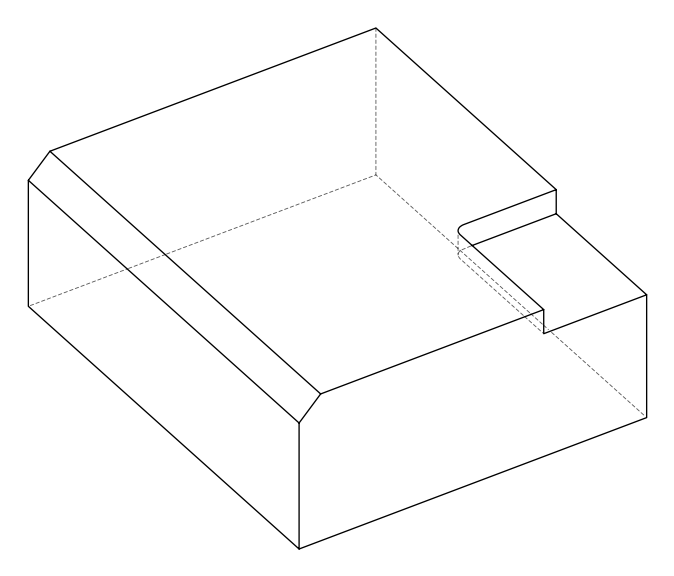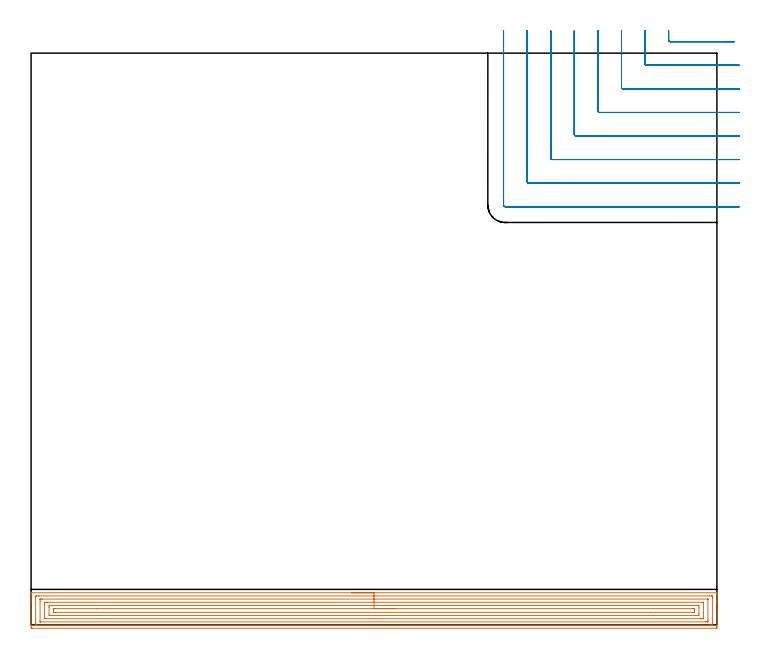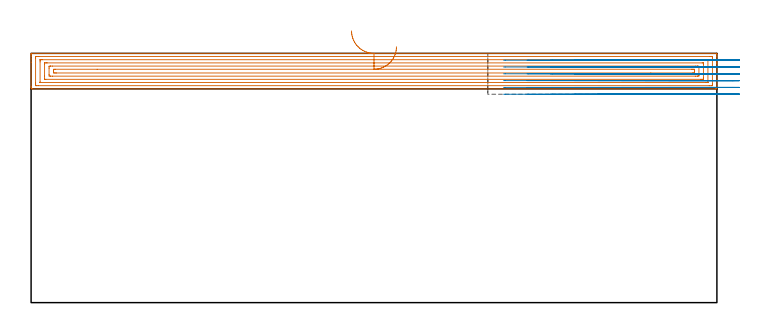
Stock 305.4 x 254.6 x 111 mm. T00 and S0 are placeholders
(PLAN: 2 operations, 1 tool changes, 26.6 min)
(1 AREA_MILL | FG_CHAMFER_SURFACE | UGT0205_001 | 14.93 min | 38177 mm3)
(2 MILL_CORNER_NOTCH_RECTANGULAR | CORNER_NOTCH_RECTANGULAR | UGT0201_103 | Follow Part, ap 3.5, ae 75% | 11.66 min | 139695 mm3)
(TOOL UGT0205_001 | Chamfer Mill 20 x 3 x 45 deg. | D20 FL50 Z2)
(TOOL UGT0201_103 | End Mill 14 mm | D14 FL19 Z2)
(OP 1 AREA_MILL)
G17 G21 G94 G90
T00 M6
G54
G17 G0 G90 X142.7 Y14.3 S1061 M3
G43 Z121. H0
G94 G1 X142.738 Z120.128 F250.
X142.852 Z119.263
X143.041 Z118.412
X143.303 Z117.58
X143.637 Z116.774
X144.04 Z116.
X144.508 Z115.264
X145.04 Z114.572
X145.629 Z113.929
X146.272 Z113.339
X146.964 Z112.808
X147.7 Z112.34
X148.474 Z111.937
X149.28 Z111.603
X150.112 Z111.341
X150.964 Z111.152
X151.828 Z111.038
X152.7 Z111.
X305.246
X305.39 Y14.294 Z110.993
X305.4 Y14.007 Z110.706
Y13.605 Z110.304
Y12.996 Z109.691
Y10.933 Z107.631
Y10.358 Z107.053
Y9.766 Z106.461
Y-0.788 Z95.909
X305.397 Y-1.076 Z95.621
X305.39 Y-1.492 Z95.206
X305.226 Y-1.496 Z95.202
X304.8 Y-1.5 Z95.2
X0.6
X0.174 Y-1.496 Z95.202
X0.01 Y-1.492 Z95.206
X0.005 Y-1.076 Z95.621
X0. Y-0.484 Z96.213
Y10.358 Z107.053
Y11.813 Z108.51
Y12.996 Z109.691
Y13.605 Z110.304
Y13.876 Z110.575
Y14.007 Z110.707
X0.01 Y14.294 Z110.993
X0.154 Y14.3 Z111.
X152.7
Y12.886 Z109.586
X302.236
X303.016 Y12.885 Z109.585
X303.13 Y12.884 Z109.584
X303.364 Y12.879 Z109.579
X303.39 Y12.802 Z109.502
X303.396 Y12.621 Z109.321
X303.399 Y12.117 Z108.817
X303.4 Y11.738 Z108.438
X303.399 Y0.683 Z97.383
X303.397 Y0.307 Z97.007
X303.39 Y-0.068 Z96.632
X303.016 Y-0.081 Z96.619
X302.901 Y-0.083 Z96.617
X302.124 Y-0.086 Z96.614
X302.011
X3.164
X2.384 Y-0.085 Z96.615
X2.27 Y-0.084 Z96.616
X2.036 Y-0.079 Z96.621
X2.01 Y-0.002 Z96.698
X2.004 Y0.179 Z96.879
X2.001 Y0.683 Z97.383
X2. Y1.062 Z97.762
X2.001 Y12.117 Z108.817
X2.003 Y12.493 Z109.193
X2.01 Y12.868 Z109.568
X2.384 Y12.881 Z109.581
X2.499 Y12.883 Z109.583
X3.276 Y12.886 Z109.586
X3.389
X152.7
Y11.471 Z108.171
X301.231
X301.311 Y11.47 Z108.17
X301.373 Y11.467 Z108.167
X301.386 Y11.465 Z108.165
X301.39 Y11.45 Z108.15
X301.394 Y11.403 Z108.103
X301.399 Y11.237 Z107.937
X301.4 Y2.276 Z98.976
X301.398 Y1.563 Z98.263
X301.396 Y1.4 Z98.1
X301.39 Y1.344 Z98.044
X301.375 Y1.335 Z98.035
X301.35 Y1.333 Z98.033
X301.231 Y1.331 Z98.031
X300.577 Y1.329 Z98.029
X300.339 Y1.328 Z98.028
X4.169 Y1.329 Z98.029
X4.089 Y1.33 Z98.03
X4.027 Y1.333 Z98.033
X4.014 Y1.335 Z98.035
X4.01 Y1.35 Z98.05
X4.006 Y1.397 Z98.097
X4.001 Y1.563 Z98.263
X4. Y10.524 Z107.224
X4.002 Y11.237 Z107.937
X4.004 Y11.4 Z108.1
X4.01 Y11.456 Z108.156
X4.025 Y11.465 Z108.165
X4.05 Y11.467 Z108.167
X4.169 Y11.469 Z108.169
X4.823 Y11.471 Z108.171
X5.061 Y11.472 Z108.172
X152.7 Y11.471 Z108.171
Y10.057 Z106.757
X298.86
X299.279 Y10.055 Z106.755
X299.372 Y10.052 Z106.752
X299.386 Y10.051 Z106.751
X299.39 Y10.038 Z106.738
X299.395 Y9.993 Z106.693
X299.398 Y9.899 Z106.599
X299.4 Y9.525 Z106.225
Y3.322 Z100.022
X299.396 Y2.905 Z99.605
X299.393 Y2.802 Z99.502
X299.39 Y2.755 Z99.455
X299.337 Y2.75 Z99.45
X299.139 Y2.746 Z99.446
X298.555 Y2.743 Z99.443
X298.25
X6.54
X6.121 Y2.745 Z99.445
X6.028 Y2.748 Z99.448
X6.014 Y2.749 Z99.449
X6.01 Y2.762 Z99.462
X6.005 Y2.808 Z99.508
X6.002 Y2.901 Z99.601
X6. Y4.201 Z100.901
Y9.478 Z106.178
X6.004 Y9.895 Z106.595
X6.007 Y9.999 Z106.699
X6.01 Y10.045 Z106.745
X6.063 Y10.05 Z106.75
X6.261 Y10.054 Z106.754
X6.845 Y10.057 Z106.757
X7.15
X152.7
Y8.643 Z105.343
X295.834
X296.728 Y8.642 Z105.342
X296.771 Y8.64 Z105.34
X297.39 Y8.599 Z105.299
X297.399 Y7.98 Z104.68
X297.4 Y5.081 Z101.781
X297.397 Y4.464 Z101.164
X297.39 Y4.201 Z100.901
X296.813 Y4.16 Z100.86
X296.771 Y4.159 Z100.859
X295.924 Y4.157 Z100.857
X9.566
X8.672 Y4.158 Z100.858
X8.629 Y4.16 Z100.86
X8.01 Y4.201 Z100.901
X8.001 Y4.82 Z101.52
Y7.719 Z104.419
X8.003 Y8.336 Z105.036
X8.01 Y8.599 Z105.299
X8.587 Y8.64 Z105.34
X8.629 Y8.641 Z105.341
X9.476 Y8.643 Z105.343
X152.7
Y7.229 Z103.929
X294.095
X294.593 Y7.228 Z103.928
X294.987 Y7.225 Z103.925
X295.372 Y7.222 Z103.922
X295.39 Y6.84 Z103.54
X295.395 Y6.437 Z103.137
X295.39 Y5.96 Z102.66
X295.374 Y5.578 Z102.278
X294.987 Y5.575 Z102.275
X294.489 Y5.572 Z102.272
X275.979 Y5.571 Z102.271
X11.305
X10.807 Y5.572 Z102.272
X10.413 Y5.575 Z102.275
X10.028 Y5.578 Z102.278
X10.01 Y5.96 Z102.66
X10.005 Y6.363 Z103.063
X10.01 Y6.84 Z103.54
X10.026 Y7.222 Z103.922
X10.413 Y7.225 Z103.925
X10.911 Y7.228 Z103.928
X29.415 Y7.229 Z103.929
X152.7
X153.572 Z103.967
X154.436 Z104.081
X155.288 Z104.27
X156.12 Z104.532
X156.926 Z104.866
X157.7 Z105.269
X158.436 Z105.737
X159.128 Z106.268
X159.771 Z106.858
X160.36 Z107.501
X160.892 Z108.193
X161.36 Z108.929
X161.763 Z109.703
X162.097 Z110.509
X162.359 Z111.341
X162.548 Z112.192
X162.662 Z113.057
X162.7 Z113.929
G0 Z121.
M5
M2
(OP 2 MILL_CORNER_NOTCH_RECTANGULAR)
G17 G21 G94 G90
T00 M6
G54
G17 G0 G90 X283.9 Y264.6 S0 M3
G43 Z121. H0
Z107.967
G94 G1 Y261.6 F250.
Y260.395 F500.
G3 X284.595 Y259.7 R0.7
G1 X310.195
X313.195 F250.
G0 Z121.
X273.4 Y264.6
Z107.967
G1 Y261.6
Y249.895 F500.
G3 X274.095 Y249.2 R0.7
G1 X312.4
X315.4 F250.
G0 Z121.
X262.9 Y264.6
Z107.967
G1 Y261.6
Y239.395 F500.
G3 X263.595 Y238.7 R0.7
G1 X312.4
X315.4 F250.
G0 Z121.
X252.4 Y264.6
Z107.967
G1 Y261.6
Y228.896 F500.
G3 X253.096 Y228.2 R0.7
G1 X312.4
X315.4 F250.
G0 Z121.
X241.9 Y264.6
Z107.967
G1 Y261.6
Y218.396 F500.
G3 X242.596 Y217.7 R0.7
G1 X312.4
X315.4 F250.
G0 Z121.
X231.4 Y264.6
Z107.967
G1 Y261.6
Y207.896 F500.
G3 X232.096 Y207.2 R0.7
G1 X312.4
X315.4 F250.
G0 Z121.
X220.9 Y264.6
Z107.967
G1 Y261.6
Y197.396 F500.
G3 X221.596 Y196.7 R0.7
G1 X312.4
X315.4 F250.
G0 Z121.
X210.4 Y264.6
Z107.967
G1 Y261.6
Y186.897 F500.
G3 X211.097 Y186.2 R0.7
G1 X312.4
X315.4 F250.
G0 Z121.
X283.9 Y264.6
Z104.933
G1 Y261.6
Y260.395 F500.
G3 X284.595 Y259.7 R0.7
G1 X310.195
X313.195 F250.
G0 Z121.
X273.4 Y264.6
Z104.933
G1 Y261.6
Y249.895 F500.
G3 X274.095 Y249.2 R0.7
G1 X312.4
X315.4 F250.
G0 Z121.
X262.9 Y264.6
Z104.933
G1 Y261.6
Y239.395 F500.
G3 X263.595 Y238.7 R0.7
G1 X312.4
X315.4 F250.
G0 Z121.
X252.4 Y264.6
Z104.933
G1 Y261.6
Y228.896 F500.
G3 X253.096 Y228.2 R0.7
G1 X312.4
X315.4 F250.
G0 Z121.
X241.9 Y264.6
Z104.933
G1 Y261.6
Y218.396 F500.
G3 X242.596 Y217.7 R0.7
G1 X312.4
X315.4 F250.
G0 Z121.
X231.4 Y264.6
Z104.933
G1 Y261.6
Y207.896 F500.
G3 X232.096 Y207.2 R0.7
G1 X312.4
X315.4 F250.
G0 Z121.
X220.9 Y264.6
Z104.933
G1 Y261.6
Y197.396 F500.
G3 X221.596 Y196.7 R0.7
G1 X312.4
X315.4 F250.
G0 Z121.
X210.4 Y264.6
Z104.933
G1 Y261.6
Y186.897 F500.
G3 X211.097 Y186.2 R0.7
G1 X312.4
X315.4 F250.
G0 Z121.
X283.9 Y264.6
Z101.9
G1 Y261.6
Y260.395 F500.
G3 X284.595 Y259.7 R0.7
G1 X310.195
X313.195 F250.
G0 Z121.
X273.4 Y264.6
Z101.9
G1 Y261.6
Y249.895 F500.
G3 X274.095 Y249.2 R0.7
G1 X312.4
X315.4 F250.
G0 Z121.
X262.9 Y264.6
Z101.9
G1 Y261.6
Y239.395 F500.
G3 X263.595 Y238.7 R0.7
G1 X312.4
X315.4 F250.
G0 Z121.
X252.4 Y264.6
Z101.9
G1 Y261.6
Y228.896 F500.
G3 X253.096 Y228.2 R0.7
G1 X312.4
X315.4 F250.
G0 Z121.
X241.9 Y264.6
Z101.9
G1 Y261.6
Y218.396 F500.
G3 X242.596 Y217.7 R0.7
G1 X312.4
X315.4 F250.
G0 Z121.
X231.4 Y264.6
Z101.9
G1 Y261.6
Y207.896 F500.
G3 X232.096 Y207.2 R0.7
G1 X312.4
X315.4 F250.
G0 Z121.
X220.9 Y264.6
Z101.9
G1 Y261.6
Y197.396 F500.
G3 X221.596 Y196.7 R0.7
G1 X312.4
X315.4 F250.
G0 Z121.
X210.4 Y264.6
Z101.9
G1 Y261.6
Y186.897 F500.
G3 X211.097 Y186.2 R0.7
G1 X312.4
X315.4 F250.
G0 Z121.
X283.9 Y264.6
Z98.867
G1 Y261.6
Y260.395 F500.
G3 X284.595 Y259.7 R0.7
G1 X310.195
X313.195 F250.
G0 Z121.
X273.4 Y264.6
Z98.867
G1 Y261.6
Y249.895 F500.
G3 X274.095 Y249.2 R0.7
G1 X312.4
X315.4 F250.
G0 Z121.
X262.9 Y264.6
Z98.867
G1 Y261.6
Y239.395 F500.
G3 X263.595 Y238.7 R0.7
G1 X312.4
X315.4 F250.
G0 Z121.
X252.4 Y264.6
Z98.867
G1 Y261.6
Y228.896 F500.
G3 X253.096 Y228.2 R0.7
G1 X312.4
X315.4 F250.
G0 Z121.
X241.9 Y264.6
Z98.867
G1 Y261.6
Y218.396 F500.
G3 X242.596 Y217.7 R0.7
G1 X312.4
X315.4 F250.
G0 Z121.
X231.4 Y264.6
Z98.867
G1 Y261.6
Y207.896 F500.
G3 X232.096 Y207.2 R0.7
G1 X312.4
X315.4 F250.
G0 Z121.
X220.9 Y264.6
Z98.867
G1 Y261.6
Y197.396 F500.
G3 X221.596 Y196.7 R0.7
G1 X312.4
X315.4 F250.
G0 Z121.
X210.4 Y264.6
Z98.867
G1 Y261.6
Y186.897 F500.
G3 X211.097 Y186.2 R0.7
G1 X312.4
X315.4 F250.
G0 Z121.
X283.9 Y264.6
Z95.833
G1 Y261.6
Y260.395 F500.
G3 X284.595 Y259.7 R0.7
G1 X310.195
X313.195 F250.
G0 Z121.
X273.4 Y264.6
Z95.833
G1 Y261.6
Y249.895 F500.
G3 X274.095 Y249.2 R0.7
G1 X312.4
X315.4 F250.
G0 Z121.
X262.9 Y264.6
Z95.833
G1 Y261.6
Y239.395 F500.
G3 X263.595 Y238.7 R0.7
G1 X312.4
X315.4 F250.
G0 Z121.
X252.4 Y264.6
Z95.833
G1 Y261.6
Y228.896 F500.
G3 X253.096 Y228.2 R0.7
G1 X312.4
X315.4 F250.
G0 Z121.
X241.9 Y264.6
Z95.833
G1 Y261.6
Y218.396 F500.
G3 X242.596 Y217.7 R0.7
G1 X312.4
X315.4 F250.
G0 Z121.
X231.4 Y264.6
Z95.833
G1 Y261.6
Y207.896 F500.
G3 X232.096 Y207.2 R0.7
G1 X312.4
X315.4 F250.
G0 Z121.
X220.9 Y264.6
Z95.833
G1 Y261.6
Y197.396 F500.
G3 X221.596 Y196.7 R0.7
G1 X312.4
X315.4 F250.
G0 Z121.
X210.4 Y264.6
Z95.833
G1 Y261.6
Y186.897 F500.
G3 X211.097 Y186.2 R0.7
G1 X312.4
X315.4 F250.
G0 Z121.
X283.9 Y264.6
Z92.8
G1 Y261.6
Y260.395 F500.
G3 X284.595 Y259.7 R0.7
G1 X310.195
X313.195 F250.
G0 Z121.
X273.4 Y264.6
Z92.8
G1 Y261.6
Y249.895 F500.
G3 X274.095 Y249.2 R0.7
G1 X312.4
X315.4 F250.
G0 Z121.
X262.9 Y264.6
Z92.8
G1 Y261.6
Y239.395 F500.
G3 X263.595 Y238.7 R0.7
G1 X312.4
X315.4 F250.
G0 Z121.
X252.4 Y264.6
Z92.8
G1 Y261.6
Y228.896 F500.
G3 X253.096 Y228.2 R0.7
G1 X312.4
X315.4 F250.
G0 Z121.
X241.9 Y264.6
Z92.8
G1 Y261.6
Y218.396 F500.
G3 X242.596 Y217.7 R0.7
G1 X312.4
X315.4 F250.
G0 Z121.
X231.4 Y264.6
Z92.8
G1 Y261.6
Y207.896 F500.
G3 X232.096 Y207.2 R0.7
G1 X312.4
X315.4 F250.
G0 Z121.
X220.9 Y264.6
Z92.8
G1 Y261.6
Y197.396 F500.
G3 X221.596 Y196.7 R0.7
G1 X312.4
X315.4 F250.
G0 Z121.
X210.4 Y264.6
Z92.8
G1 Y261.6
Y186.897 F500.
G3 X211.097 Y186.2 R0.7
G1 X312.4
X315.4 F250.
G0 Z121.
M5
M2
